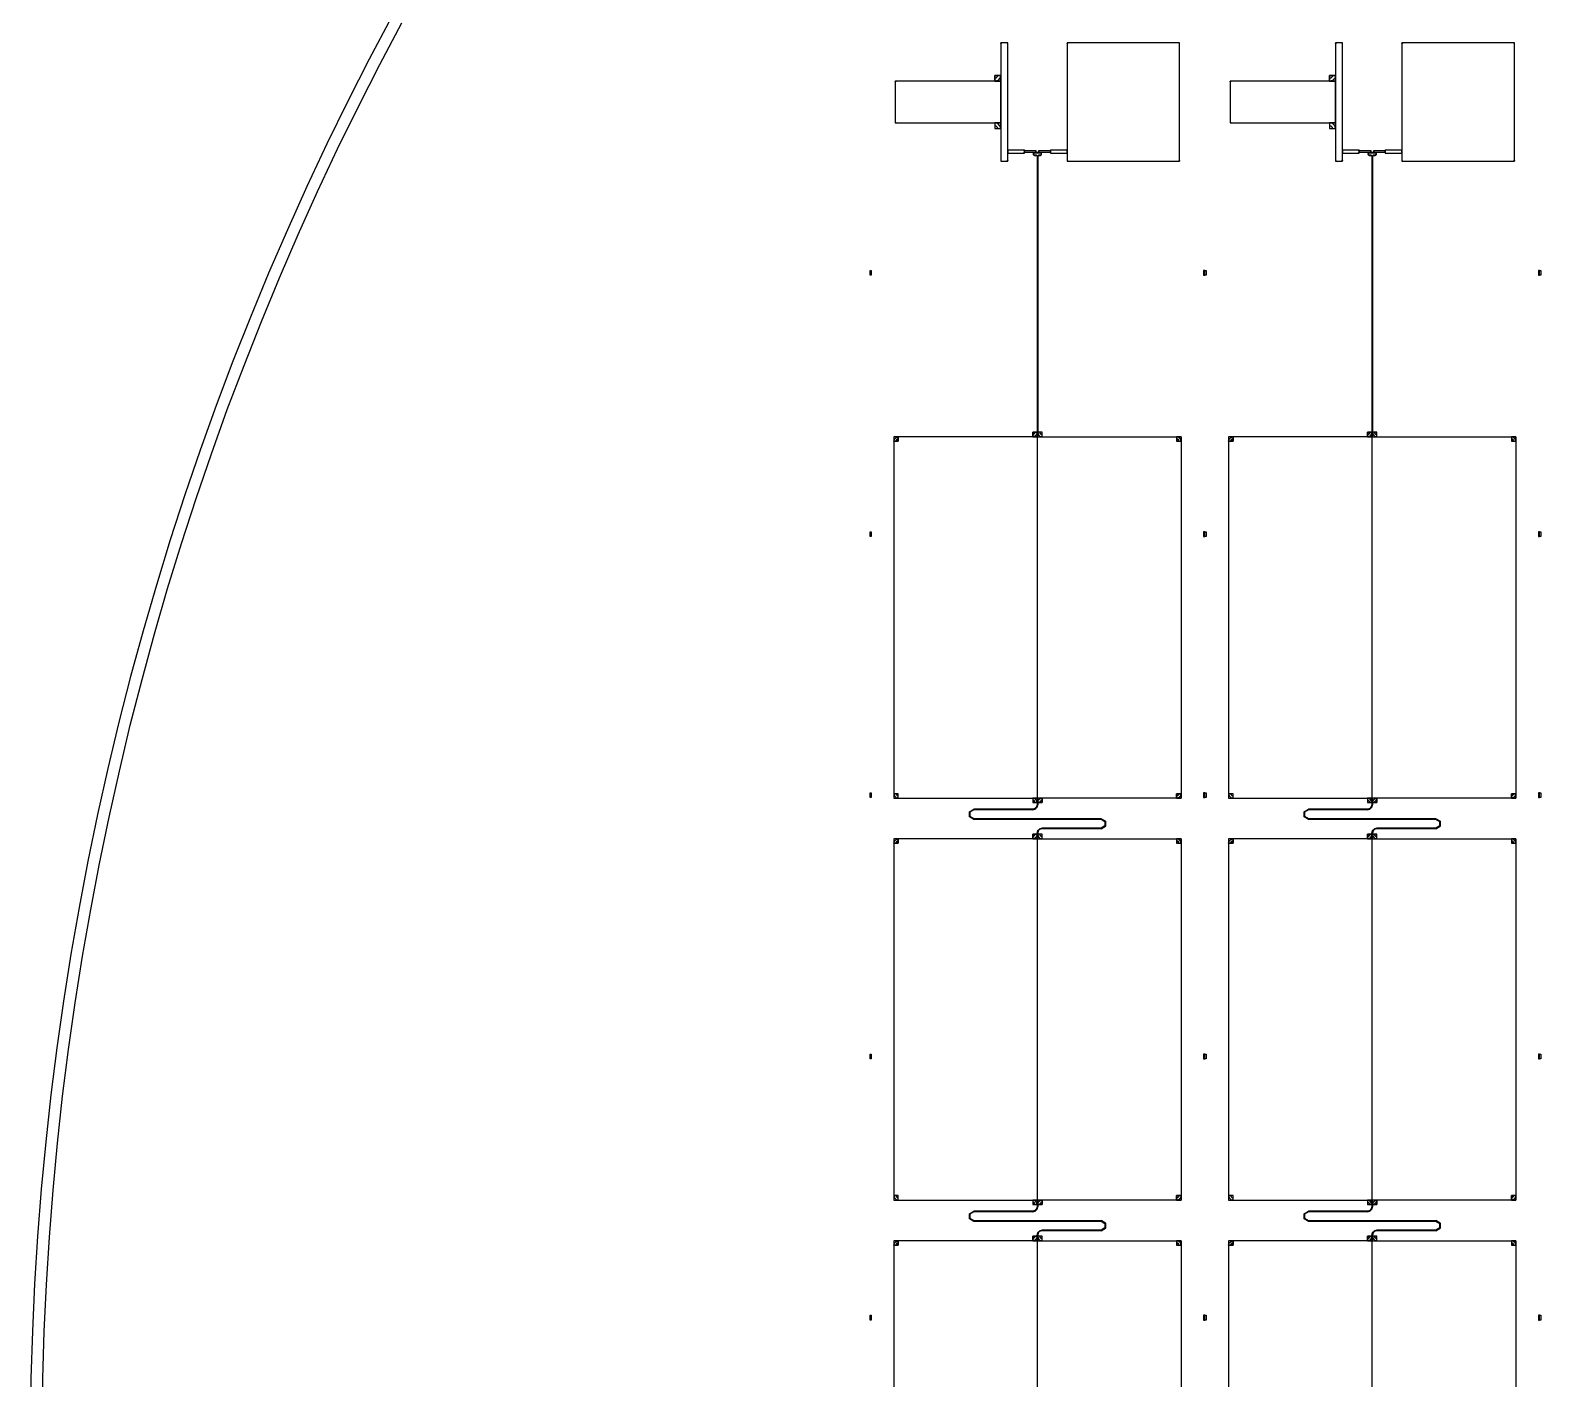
# Model space of a CAD drawing. Extents: x -50899 to 50899, y -48295 to 50898.
# Drawn here: x -50899 to -25405, y 1173 to 23938 of the extents above; entities that cross this region are included whole.
import ezdxf

# ---------------------------------------------------------------- set-up
doc = ezdxf.new("R2010")
doc.units = 0

# ---------------------------------------------------------------- blocks, each defined once
blk = doc.blocks.new('A')
for points in [[(2225, 47876), (2105, 47876), (2105, 45876), (2225, 45876), (2225, 47876)], [(2105, 47876), (2105, 47866), (2115, 47866), (2115, 47876), (2105, 47876)], [(2105, 47866), (2106, 47871), (2110, 47875), (2115, 47876), (2115, 47871), (2112, 47870), (2111, 47868), (2110, 47866), (2105, 47866)], [(2110, 47866), (2111, 47868), (2112, 47870), (2115, 47871), (2115, 47866), (2115, 47866), (2115, 47866), (2115, 47866), (2110, 47866)], [(2215, 47876), (2215, 47866), (2225, 47866), (2225, 47876), (2215, 47876)], [(2225, 47866), (2224, 47871), (2220, 47875), (2215, 47876), (2215, 47871), (2218, 47870), (2219, 47868), (2220, 47866), (2225, 47866)], [(2220, 47866), (2219, 47868), (2218, 47870), (2215, 47871), (2215, 47866), (2215, 47866), (2215, 47866), (2215, 47866), (2220, 47866)], [(3225, 45876), (5125, 45876), (5125, 47876), (3225, 47876), (3225, 45876)], [(3225, 47876), (3225, 47866), (3235, 47866), (3235, 47876), (3225, 47876)], [(3225, 47866), (3226, 47871), (3230, 47875), (3235, 47876), (3235, 47871), (3232, 47870), (3231, 47868), (3230, 47866), (3225, 47866)], [(3230, 47866), (3231, 47868), (3232, 47870), (3235, 47871), (3235, 47866), (3235, 47866), (3235, 47866), (3235, 47866), (3230, 47866)], [(5115, 47876), (5115, 47866), (5125, 47866), (5125, 47876), (5115, 47876)], [(5125, 47866), (5124, 47871), (5120, 47875), (5115, 47876), (5115, 47871), (5118, 47870), (5119, 47868), (5120, 47866), (5125, 47866)], [(5120, 47866), (5119, 47868), (5118, 47870), (5115, 47871), (5115, 47866), (5115, 47866), (5115, 47866), (5115, 47866), (5120, 47866)], [(2105, 47226), (325, 47226), (325, 46526), (2105, 46526), (2105, 47226)], [(325, 47226), (325, 47216), (335, 47216), (335, 47226), (325, 47226)], [(325, 47216), (326, 47221), (330, 47225), (335, 47226), (335, 47221), (332, 47220), (331, 47218), (330, 47216), (325, 47216)], [(330, 47216), (331, 47218), (332, 47220), (335, 47221), (335, 47216), (335, 47216), (335, 47216), (335, 47216), (330, 47216)], [(2105, 47226), (2105, 47326), (2005, 47326), (2005, 47226), (2105, 47226)], [(2105, 47326), (2092, 47276), (2055, 47239), (2005, 47226), (2005, 47276), (2030, 47283), (2048, 47301), (2055, 47326), (2105, 47326)], [(2055, 47326), (2048, 47301), (2030, 47283), (2005, 47276), (2005, 47326), (2005, 47326), (2005, 47326), (2005, 47326), (2055, 47326)], [(335, 46526), (335, 46536), (325, 46536), (325, 46526), (335, 46526)], [(325, 46536), (326, 46531), (330, 46527), (335, 46526), (335, 46531), (332, 46532), (331, 46534), (330, 46536), (325, 46536)], [(330, 46536), (331, 46534), (332, 46532), (335, 46531), (335, 46536), (335, 46536), (335, 46536), (335, 46536), (330, 46536)], [(2005, 46526), (2005, 46426), (2105, 46426), (2105, 46526), (2005, 46526)], [(2105, 46426), (2092, 46476), (2055, 46513), (2005, 46526), (2005, 46476), (2030, 46469), (2048, 46451), (2055, 46426), (2105, 46426)], [(2055, 46426), (2048, 46451), (2030, 46469), (2005, 46476), (2005, 46426), (2005, 46426), (2005, 46426), (2005, 46426), (2055, 46426)], [(2230, 46064), (2230, 46069), (2225, 46069), (2225, 46064), (2230, 46064)], [(2225, 46069), (2226, 46066), (2228, 46065), (2230, 46064), (2230, 46066), (2229, 46067), (2228, 46068), (2228, 46069), (2225, 46069)], [(2506, 46064), (2225, 46064), (2225, 46014), (2506, 46014), (2506, 46064)], [(2225, 46014), (2225, 46009), (2230, 46009), (2230, 46014), (2225, 46014)], [(2225, 46009), (2226, 46012), (2228, 46013), (2230, 46014), (2230, 46012), (2229, 46011), (2228, 46010), (2228, 46009), (2225, 46009)], [(2228, 46069), (2228, 46068), (2229, 46067), (2230, 46066), (2230, 46069), (2230, 46069), (2230, 46069), (2230, 46069), (2228, 46069)], [(2228, 46009), (2228, 46010), (2229, 46011), (2230, 46012), (2230, 46009), (2230, 46009), (2230, 46009), (2230, 46009), (2228, 46009)], [(2496, 46064), (2496, 46054), (2506, 46054), (2506, 46064), (2496, 46064)], [(2506, 46054), (2504, 46059), (2500, 46063), (2496, 46064), (2496, 46059), (2498, 46058), (2500, 46056), (2500, 46054), (2506, 46054)], [(2500, 46054), (2500, 46056), (2498, 46058), (2496, 46059), (2496, 46054), (2496, 46054), (2496, 46054), (2496, 46054), (2500, 46054)], [(2506, 46014), (2506, 46024), (2496, 46024), (2496, 46014), (2506, 46014)], [(2506, 46024), (2504, 46019), (2500, 46015), (2496, 46014), (2496, 46019), (2498, 46020), (2500, 46022), (2500, 46024), (2506, 46024)], [(2500, 46024), (2500, 46022), (2498, 46020), (2496, 46019), (2496, 46024), (2496, 46024), (2496, 46024), (2496, 46024), (2500, 46024)], [(2510, 46050), (2510, 46055), (2506, 46055), (2506, 46050), (2510, 46050)], [(2506, 46055), (2506, 46052), (2508, 46051), (2510, 46050), (2510, 46052), (2509, 46053), (2508, 46054), (2508, 46055), (2506, 46055)], [(2706, 46050), (2506, 46050), (2506, 46028), (2706, 46028), (2706, 46050)], [(2506, 46028), (2506, 46023), (2510, 46023), (2510, 46028), (2506, 46028)], [(2506, 46023), (2506, 46026), (2508, 46027), (2510, 46028), (2510, 46026), (2509, 46025), (2508, 46024), (2508, 46023), (2506, 46023)], [(2508, 46055), (2508, 46054), (2509, 46053), (2510, 46052), (2510, 46055), (2510, 46055), (2510, 46055), (2510, 46055), (2508, 46055)], [(2508, 46023), (2508, 46024), (2509, 46025), (2510, 46026), (2510, 46023), (2510, 46023), (2510, 46023), (2510, 46023), (2508, 46023)], [(2657, 46005), (2659, 46014), (2665, 46020), (2674, 46022), (2674, 46020), (2666, 46018), (2661, 46013), (2659, 46005), (2657, 46005)], [(2660, 45990), (2660, 46005), (2657, 46005), (2657, 45990), (2660, 45990)], [(2674, 45974), (2665, 45976), (2659, 45982), (2657, 45990), (2659, 45990), (2661, 45983), (2666, 45977), (2674, 45975), (2674, 45974)], [(2659, 46005), (2661, 46013), (2666, 46018), (2674, 46020), (2674, 46019), (2667, 46017), (2662, 46012), (2660, 46005), (2659, 46005)], [(2674, 45975), (2666, 45977), (2661, 45983), (2659, 45990), (2660, 45990), (2662, 45984), (2667, 45979), (2674, 45977), (2674, 45975)], [(2674, 46019), (2777, 46019), (2777, 46022), (2674, 46022), (2674, 46019)], [(2707, 45977), (2674, 45977), (2674, 45974), (2707, 45974), (2707, 45977)], [(2700, 46046), (2696, 46046), (2696, 46032), (2700, 46032), (2700, 46046)], [(2706, 46042), (2700, 46042), (2700, 46036), (2706, 46036), (2706, 46042)], [(2724, 45960), (2721, 45969), (2715, 45975), (2707, 45977), (2707, 45975), (2715, 45973), (2720, 45968), (2722, 45960), (2724, 45960)], [(2722, 45960), (2720, 45968), (2715, 45973), (2707, 45975), (2707, 45974), (2714, 45972), (2719, 45967), (2721, 45960), (2722, 45960)], [(2724, 41225), (2724, 45960), (2721, 45960), (2721, 41225), (2724, 41225)], [(2727, 45960), (2729, 45969), (2735, 45975), (2743, 45977), (2743, 45975), (2736, 45973), (2730, 45968), (2728, 45960), (2727, 45960)], [(2727, 41225), (2727, 45960), (2730, 45960), (2730, 41225), (2727, 41225)], [(2728, 45960), (2730, 45968), (2736, 45973), (2743, 45975), (2743, 45974), (2736, 45972), (2731, 45967), (2730, 45960), (2728, 45960)], [(2743, 45974), (2777, 45974), (2777, 45977), (2743, 45977), (2743, 45974)], [(2744, 46028), (2944, 46028), (2944, 46050), (2744, 46050), (2744, 46028)], [(2744, 46036), (2750, 46036), (2750, 46042), (2744, 46042), (2744, 46036)], [(2750, 46032), (2754, 46032), (2754, 46046), (2750, 46046), (2750, 46032)], [(2793, 46005), (2791, 46014), (2785, 46020), (2777, 46022), (2777, 46020), (2784, 46018), (2789, 46013), (2792, 46005), (2793, 46005)], [(2792, 46005), (2789, 46013), (2784, 46018), (2777, 46020), (2777, 46019), (2783, 46017), (2788, 46012), (2790, 46005), (2792, 46005)], [(2777, 45974), (2785, 45976), (2791, 45982), (2793, 45990), (2792, 45990), (2789, 45983), (2784, 45977), (2777, 45975), (2777, 45974)], [(2777, 45975), (2784, 45977), (2789, 45983), (2792, 45990), (2790, 45990), (2788, 45984), (2783, 45979), (2777, 45977), (2777, 45975)], [(2793, 45990), (2793, 46005), (2790, 46005), (2790, 45990), (2793, 45990)], [(2944, 46050), (2944, 46055), (2940, 46055), (2940, 46050), (2944, 46050)], [(2944, 46055), (2944, 46052), (2942, 46051), (2940, 46050), (2940, 46052), (2941, 46053), (2942, 46054), (2942, 46055), (2944, 46055)], [(2942, 46055), (2942, 46054), (2941, 46053), (2940, 46052), (2940, 46055), (2940, 46055), (2940, 46055), (2940, 46055), (2942, 46055)], [(2940, 46028), (2940, 46023), (2944, 46023), (2944, 46028), (2940, 46028)], [(2944, 46023), (2944, 46026), (2942, 46027), (2940, 46028), (2940, 46026), (2941, 46025), (2942, 46024), (2942, 46023), (2944, 46023)], [(2942, 46023), (2942, 46024), (2941, 46025), (2940, 46026), (2940, 46023), (2940, 46023), (2940, 46023), (2940, 46023), (2942, 46023)], [(2944, 46014), (3225, 46014), (3225, 46064), (2944, 46064), (2944, 46014)], [(2944, 46064), (2944, 46059), (2950, 46059), (2950, 46064), (2944, 46064)], [(2944, 46059), (2945, 46062), (2947, 46063), (2950, 46064), (2950, 46062), (2948, 46061), (2947, 46060), (2947, 46059), (2944, 46059)], [(2950, 46014), (2950, 46019), (2944, 46019), (2944, 46014), (2950, 46014)], [(2944, 46019), (2945, 46016), (2947, 46015), (2950, 46014), (2950, 46016), (2948, 46017), (2947, 46018), (2947, 46019), (2944, 46019)], [(2947, 46059), (2947, 46060), (2948, 46061), (2950, 46062), (2950, 46059), (2950, 46059), (2950, 46059), (2950, 46059), (2947, 46059)], [(2947, 46019), (2947, 46018), (2948, 46017), (2950, 46016), (2950, 46019), (2950, 46019), (2950, 46019), (2950, 46019), (2947, 46019)], [(3225, 46064), (3225, 46069), (3220, 46069), (3220, 46064), (3225, 46064)], [(3225, 46069), (3224, 46066), (3222, 46065), (3220, 46064), (3220, 46066), (3221, 46067), (3222, 46068), (3222, 46069), (3225, 46069)], [(3222, 46069), (3222, 46068), (3221, 46067), (3220, 46066), (3220, 46069), (3220, 46069), (3220, 46069), (3220, 46069), (3222, 46069)], [(3220, 46014), (3220, 46009), (3225, 46009), (3225, 46014), (3220, 46014)], [(3225, 46009), (3224, 46012), (3222, 46013), (3220, 46014), (3220, 46012), (3221, 46011), (3222, 46010), (3222, 46009), (3225, 46009)], [(3222, 46009), (3222, 46010), (3221, 46011), (3220, 46012), (3220, 46009), (3220, 46009), (3220, 46009), (3220, 46009), (3222, 46009)], [(2115, 45876), (2115, 45886), (2105, 45886), (2105, 45876), (2115, 45876)], [(2105, 45886), (2106, 45881), (2110, 45877), (2115, 45876), (2115, 45881), (2112, 45882), (2111, 45884), (2110, 45886), (2105, 45886)], [(2110, 45886), (2111, 45884), (2112, 45882), (2115, 45881), (2115, 45886), (2115, 45886), (2115, 45886), (2115, 45886), (2110, 45886)], [(2225, 45876), (2225, 45886), (2215, 45886), (2215, 45876), (2225, 45876)], [(2225, 45886), (2224, 45881), (2220, 45877), (2215, 45876), (2215, 45881), (2218, 45882), (2219, 45884), (2220, 45886), (2225, 45886)], [(2220, 45886), (2219, 45884), (2218, 45882), (2215, 45881), (2215, 45886), (2215, 45886), (2215, 45886), (2215, 45886), (2220, 45886)], [(3235, 45876), (3235, 45886), (3225, 45886), (3225, 45876), (3235, 45876)], [(3225, 45886), (3226, 45881), (3230, 45877), (3235, 45876), (3235, 45881), (3232, 45882), (3231, 45884), (3230, 45886), (3225, 45886)], [(3230, 45886), (3231, 45884), (3232, 45882), (3235, 45881), (3235, 45886), (3235, 45886), (3235, 45886), (3235, 45886), (3230, 45886)], [(5125, 45876), (5125, 45886), (5115, 45886), (5115, 45876), (5125, 45876)], [(5125, 45886), (5124, 45881), (5120, 45877), (5115, 45876), (5115, 45881), (5118, 45882), (5119, 45884), (5120, 45886), (5125, 45886)], [(5120, 45886), (5119, 45884), (5118, 45882), (5115, 45881), (5115, 45886), (5115, 45886), (5115, 45886), (5115, 45886), (5120, 45886)], [(-100, 43951), (-100, 44031), (-80, 44031), (-80, 43951), (-100, 43951)], [(5550, 43951), (5550, 44031), (5530, 44031), (5530, 43951), (5550, 43951)], [(2721, 41225), (2721, 41300), (2646, 41300), (2646, 41225), (2721, 41225)], [(2721, 41300), (2710, 41262), (2683, 41235), (2646, 41225), (2646, 41262), (2664, 41267), (2678, 41281), (2683, 41300), (2721, 41300)], [(2683, 41300), (2678, 41281), (2664, 41267), (2646, 41262), (2646, 41300), (2646, 41300), (2646, 41300), (2646, 41300), (2683, 41300)], [(2805, 41225), (2805, 41300), (2730, 41300), (2730, 41225), (2805, 41225)], [(2730, 41300), (2740, 41262), (2767, 41235), (2805, 41225), (2805, 41262), (2786, 41267), (2772, 41281), (2767, 41300), (2730, 41300)], [(2767, 41300), (2772, 41281), (2786, 41267), (2805, 41262), (2805, 41300), (2805, 41300), (2805, 41300), (2805, 41300), (2767, 41300)], [(2724, 35125), (2724, 41225), (301, 41225), (301, 35125), (2724, 35125)], [(301, 41225), (301, 41150), (376, 41150), (376, 41225), (301, 41225)], [(301, 41150), (311, 41187), (339, 41215), (376, 41225), (376, 41187), (357, 41182), (344, 41168), (339, 41150), (301, 41150)], [(339, 41150), (344, 41168), (357, 41182), (376, 41187), (376, 41150), (376, 41150), (376, 41150), (376, 41150), (339, 41150)], [(2727, 35125), (2727, 41225), (5149, 41225), (5149, 35125), (2727, 35125)], [(5074, 41225), (5074, 41150), (5149, 41150), (5149, 41225), (5074, 41225)], [(5149, 41150), (5139, 41187), (5112, 41215), (5074, 41225), (5074, 41187), (5093, 41182), (5106, 41168), (5112, 41150), (5149, 41150)], [(5112, 41150), (5106, 41168), (5093, 41182), (5074, 41187), (5074, 41150), (5074, 41150), (5074, 41150), (5074, 41150), (5112, 41150)], [(-100, 39542), (-100, 39622), (-80, 39622), (-80, 39542), (-100, 39542)], [(5550, 39542), (5550, 39622), (5530, 39622), (5530, 39542), (5550, 39542)], [(-100, 35133), (-100, 35213), (-80, 35213), (-80, 35133), (-100, 35133)], [(376, 35125), (376, 35200), (301, 35200), (301, 35125), (376, 35125)], [(301, 35200), (311, 35162), (339, 35135), (376, 35125), (376, 35162), (357, 35167), (344, 35181), (339, 35200), (301, 35200)], [(339, 35200), (344, 35181), (357, 35167), (376, 35162), (376, 35200), (376, 35200), (376, 35200), (376, 35200), (339, 35200)], [(5149, 35125), (5149, 35200), (5074, 35200), (5074, 35125), (5149, 35125)], [(5149, 35200), (5139, 35162), (5112, 35135), (5074, 35125), (5074, 35162), (5093, 35167), (5106, 35181), (5112, 35200), (5149, 35200)], [(5112, 35200), (5106, 35181), (5093, 35167), (5074, 35162), (5074, 35200), (5074, 35200), (5074, 35200), (5074, 35200), (5112, 35200)], [(5550, 35133), (5550, 35213), (5530, 35213), (5530, 35133), (5550, 35133)], [(1650, 34769), (1577, 34811), (1577, 34896), (1650, 34938), (1650, 34935), (1579, 34894), (1579, 34813), (1650, 34772), (1650, 34769)], [(1650, 34775), (1582, 34814), (1582, 34893), (1650, 34932), (1650, 34929), (1585, 34891), (1585, 34816), (1650, 34778), (1650, 34775)], [(1650, 34935), (2645, 34935), (2645, 34938), (1650, 34938), (1650, 34935)], [(1650, 34932), (2645, 34932), (2645, 34929), (1650, 34929), (1650, 34932)], [(2645, 34929), (2687, 34941), (2718, 34971), (2730, 35014), (2727, 35014), (2716, 34973), (2686, 34943), (2645, 34932), (2645, 34929)], [(2645, 34935), (2684, 34946), (2713, 34974), (2724, 35014), (2721, 35014), (2710, 34976), (2683, 34948), (2645, 34938), (2645, 34935)], [(2646, 35125), (2646, 35050), (2721, 35050), (2721, 35125), (2646, 35125)], [(2721, 35050), (2710, 35087), (2683, 35115), (2646, 35125), (2646, 35087), (2664, 35082), (2678, 35068), (2683, 35050), (2721, 35050)], [(2683, 35050), (2678, 35068), (2664, 35082), (2646, 35087), (2646, 35050), (2646, 35050), (2646, 35050), (2646, 35050), (2683, 35050)], [(2724, 35014), (2724, 35125), (2721, 35125), (2721, 35014), (2724, 35014)], [(2727, 35014), (2727, 35125), (2730, 35125), (2730, 35014), (2727, 35014)], [(2730, 35125), (2730, 35050), (2805, 35050), (2805, 35125), (2730, 35125)], [(2730, 35050), (2740, 35087), (2767, 35115), (2805, 35125), (2805, 35087), (2786, 35082), (2772, 35068), (2767, 35050), (2730, 35050)], [(2767, 35050), (2772, 35068), (2786, 35082), (2805, 35087), (2805, 35050), (2805, 35050), (2805, 35050), (2805, 35050), (2767, 35050)], [(3800, 34775), (1650, 34775), (1650, 34778), (3800, 34778), (3800, 34775)], [(3800, 34772), (1650, 34772), (1650, 34769), (3800, 34769), (3800, 34772)], [(3800, 34609), (3873, 34651), (3873, 34736), (3800, 34778), (3800, 34775), (3871, 34734), (3871, 34653), (3800, 34612), (3800, 34609)], [(3800, 34615), (3868, 34654), (3868, 34733), (3800, 34772), (3800, 34769), (3865, 34731), (3865, 34656), (3800, 34618), (3800, 34615)], [(2724, 28339), (2724, 34439), (301, 34439), (301, 28339), (2724, 28339)], [(301, 34439), (301, 34364), (376, 34364), (376, 34439), (301, 34439)], [(301, 34364), (311, 34401), (339, 34429), (376, 34439), (376, 34401), (357, 34396), (344, 34382), (339, 34364), (301, 34364)], [(2721, 34439), (2721, 34514), (2646, 34514), (2646, 34439), (2721, 34439)], [(2721, 34514), (2710, 34476), (2683, 34449), (2646, 34439), (2646, 34476), (2664, 34481), (2678, 34495), (2683, 34514), (2721, 34514)], [(2683, 34514), (2678, 34495), (2664, 34481), (2646, 34476), (2646, 34514), (2646, 34514), (2646, 34514), (2646, 34514), (2683, 34514)], [(2721, 34534), (2732, 34576), (2763, 34607), (2805, 34618), (2805, 34615), (2764, 34604), (2734, 34574), (2724, 34534), (2721, 34534)], [(2724, 34439), (2724, 34534), (2721, 34534), (2721, 34439), (2724, 34439)], [(2727, 34534), (2737, 34573), (2766, 34602), (2805, 34612), (2805, 34609), (2767, 34599), (2740, 34571), (2730, 34534), (2727, 34534)], [(2727, 34439), (2727, 34534), (2730, 34534), (2730, 34439), (2727, 34439)], [(2727, 28339), (2727, 34439), (5149, 34439), (5149, 28339), (2727, 28339)], [(2805, 34439), (2805, 34514), (2730, 34514), (2730, 34439), (2805, 34439)], [(2730, 34514), (2740, 34476), (2767, 34449), (2805, 34439), (2805, 34476), (2786, 34481), (2772, 34495), (2767, 34514), (2730, 34514)], [(2767, 34514), (2772, 34495), (2786, 34481), (2805, 34476), (2805, 34514), (2805, 34514), (2805, 34514), (2805, 34514), (2767, 34514)], [(2805, 34615), (3800, 34615), (3800, 34618), (2805, 34618), (2805, 34615)], [(2805, 34612), (3800, 34612), (3800, 34609), (2805, 34609), (2805, 34612)], [(5074, 34439), (5074, 34364), (5149, 34364), (5149, 34439), (5074, 34439)], [(5149, 34364), (5139, 34401), (5112, 34429), (5074, 34439), (5074, 34401), (5093, 34396), (5106, 34382), (5112, 34364), (5149, 34364)], [(339, 34364), (344, 34382), (357, 34396), (376, 34401), (376, 34364), (376, 34364), (376, 34364), (376, 34364), (339, 34364)], [(5112, 34364), (5106, 34382), (5093, 34396), (5074, 34401), (5074, 34364), (5074, 34364), (5074, 34364), (5074, 34364), (5112, 34364)], [(-100, 30724), (-100, 30804), (-80, 30804), (-80, 30724), (-100, 30724)], [(5550, 30724), (5550, 30804), (5530, 30804), (5530, 30724), (5550, 30724)], [(376, 28339), (376, 28414), (301, 28414), (301, 28339), (376, 28339)], [(301, 28414), (311, 28376), (339, 28349), (376, 28339), (376, 28376), (357, 28381), (344, 28395), (339, 28414), (301, 28414)], [(339, 28414), (344, 28395), (357, 28381), (376, 28376), (376, 28414), (376, 28414), (376, 28414), (376, 28414), (339, 28414)], [(2646, 28339), (2646, 28264), (2721, 28264), (2721, 28339), (2646, 28339)], [(2721, 28264), (2710, 28301), (2683, 28329), (2646, 28339), (2646, 28301), (2664, 28296), (2678, 28282), (2683, 28264), (2721, 28264)], [(2683, 28264), (2678, 28282), (2664, 28296), (2646, 28301), (2646, 28264), (2646, 28264), (2646, 28264), (2646, 28264), (2683, 28264)], [(2724, 28228), (2724, 28339), (2721, 28339), (2721, 28228), (2724, 28228)], [(2727, 28228), (2727, 28339), (2730, 28339), (2730, 28228), (2727, 28228)], [(2730, 28339), (2730, 28264), (2805, 28264), (2805, 28339), (2730, 28339)], [(2730, 28264), (2740, 28301), (2767, 28329), (2805, 28339), (2805, 28301), (2786, 28296), (2772, 28282), (2767, 28264), (2730, 28264)], [(2767, 28264), (2772, 28282), (2786, 28296), (2805, 28301), (2805, 28264), (2805, 28264), (2805, 28264), (2805, 28264), (2767, 28264)], [(5149, 28339), (5149, 28414), (5074, 28414), (5074, 28339), (5149, 28339)], [(5149, 28414), (5139, 28376), (5112, 28349), (5074, 28339), (5074, 28376), (5093, 28381), (5106, 28395), (5112, 28414), (5149, 28414)], [(5112, 28414), (5106, 28395), (5093, 28381), (5074, 28376), (5074, 28414), (5074, 28414), (5074, 28414), (5074, 28414), (5112, 28414)], [(1650, 27983), (1577, 28025), (1577, 28110), (1650, 28152), (1650, 28149), (1579, 28108), (1579, 28027), (1650, 27986), (1650, 27983)], [(1650, 27989), (1582, 28028), (1582, 28107), (1650, 28146), (1650, 28143), (1585, 28105), (1585, 28030), (1650, 27992), (1650, 27989)], [(1650, 28149), (2645, 28149), (2645, 28152), (1650, 28152), (1650, 28149)], [(1650, 28146), (2645, 28146), (2645, 28143), (1650, 28143), (1650, 28146)], [(2645, 28143), (2687, 28155), (2718, 28185), (2730, 28228), (2727, 28228), (2716, 28187), (2686, 28157), (2645, 28146), (2645, 28143)], [(2645, 28149), (2684, 28160), (2713, 28188), (2724, 28228), (2721, 28228), (2710, 28190), (2683, 28162), (2645, 28152), (2645, 28149)], [(3800, 27989), (1650, 27989), (1650, 27992), (3800, 27992), (3800, 27989)], [(3800, 27986), (1650, 27986), (1650, 27983), (3800, 27983), (3800, 27986)], [(2721, 27748), (2732, 27790), (2763, 27821), (2805, 27832), (2805, 27829), (2764, 27818), (2734, 27788), (2724, 27748), (2721, 27748)], [(2727, 27748), (2737, 27787), (2766, 27816), (2805, 27826), (2805, 27823), (2767, 27813), (2740, 27785), (2730, 27748), (2727, 27748)], [(2805, 27829), (3800, 27829), (3800, 27832), (2805, 27832), (2805, 27829)], [(2805, 27826), (3800, 27826), (3800, 27823), (2805, 27823), (2805, 27826)], [(3800, 27823), (3873, 27865), (3873, 27950), (3800, 27992), (3800, 27989), (3871, 27948), (3871, 27867), (3800, 27826), (3800, 27823)], [(3800, 27829), (3868, 27868), (3868, 27947), (3800, 27986), (3800, 27983), (3865, 27945), (3865, 27870), (3800, 27832), (3800, 27829)], [(2724, 21553), (2724, 27653), (301, 27653), (301, 21553), (2724, 21553)], [(301, 27653), (301, 27578), (376, 27578), (376, 27653), (301, 27653)], [(301, 27578), (311, 27615), (339, 27643), (376, 27653), (376, 27615), (357, 27610), (344, 27596), (339, 27578), (301, 27578)], [(339, 27578), (344, 27596), (357, 27610), (376, 27615), (376, 27578), (376, 27578), (376, 27578), (376, 27578), (339, 27578)], [(2721, 27653), (2721, 27728), (2646, 27728), (2646, 27653), (2721, 27653)], [(2721, 27728), (2710, 27690), (2683, 27663), (2646, 27653), (2646, 27690), (2664, 27695), (2678, 27709), (2683, 27728), (2721, 27728)], [(2683, 27728), (2678, 27709), (2664, 27695), (2646, 27690), (2646, 27728), (2646, 27728), (2646, 27728), (2646, 27728), (2683, 27728)], [(2724, 27653), (2724, 27748), (2721, 27748), (2721, 27653), (2724, 27653)], [(2727, 27653), (2727, 27748), (2730, 27748), (2730, 27653), (2727, 27653)], [(2727, 21553), (2727, 27653), (5149, 27653), (5149, 21553), (2727, 21553)], [(2805, 27653), (2805, 27728), (2730, 27728), (2730, 27653), (2805, 27653)], [(2730, 27728), (2740, 27690), (2767, 27663), (2805, 27653), (2805, 27690), (2786, 27695), (2772, 27709), (2767, 27728), (2730, 27728)], [(2767, 27728), (2772, 27709), (2786, 27695), (2805, 27690), (2805, 27728), (2805, 27728), (2805, 27728), (2805, 27728), (2767, 27728)], [(5074, 27653), (5074, 27578), (5149, 27578), (5149, 27653), (5074, 27653)], [(5149, 27578), (5139, 27615), (5112, 27643), (5074, 27653), (5074, 27615), (5093, 27610), (5106, 27596), (5112, 27578), (5149, 27578)], [(5112, 27578), (5106, 27596), (5093, 27610), (5074, 27615), (5074, 27578), (5074, 27578), (5074, 27578), (5074, 27578), (5112, 27578)], [(-100, 26315), (-100, 26395), (-80, 26395), (-80, 26315), (-100, 26315)], [(5550, 26315), (5550, 26395), (5530, 26395), (5530, 26315), (5550, 26315)]]:
    blk.add_lwpolyline(points)
blk = doc.blocks.new('B')
for points in [[(2225, 47876), (2105, 47876), (2105, 45876), (2225, 45876), (2225, 47876)], [(2105, 47876), (2105, 47866), (2115, 47866), (2115, 47876), (2105, 47876)], [(2105, 47866), (2106, 47871), (2110, 47875), (2115, 47876), (2115, 47871), (2112, 47870), (2111, 47868), (2110, 47866), (2105, 47866)], [(2110, 47866), (2111, 47868), (2112, 47870), (2115, 47871), (2115, 47866), (2115, 47866), (2115, 47866), (2115, 47866), (2110, 47866)], [(2215, 47876), (2215, 47866), (2225, 47866), (2225, 47876), (2215, 47876)], [(2225, 47866), (2224, 47871), (2220, 47875), (2215, 47876), (2215, 47871), (2218, 47870), (2219, 47868), (2220, 47866), (2225, 47866)], [(2220, 47866), (2219, 47868), (2218, 47870), (2215, 47871), (2215, 47866), (2215, 47866), (2215, 47866), (2215, 47866), (2220, 47866)], [(3225, 45876), (5125, 45876), (5125, 47876), (3225, 47876), (3225, 45876)], [(3225, 47876), (3225, 47866), (3235, 47866), (3235, 47876), (3225, 47876)], [(3225, 47866), (3226, 47871), (3230, 47875), (3235, 47876), (3235, 47871), (3232, 47870), (3231, 47868), (3230, 47866), (3225, 47866)], [(3230, 47866), (3231, 47868), (3232, 47870), (3235, 47871), (3235, 47866), (3235, 47866), (3235, 47866), (3235, 47866), (3230, 47866)], [(5115, 47876), (5115, 47866), (5125, 47866), (5125, 47876), (5115, 47876)], [(5125, 47866), (5124, 47871), (5120, 47875), (5115, 47876), (5115, 47871), (5118, 47870), (5119, 47868), (5120, 47866), (5125, 47866)], [(5120, 47866), (5119, 47868), (5118, 47870), (5115, 47871), (5115, 47866), (5115, 47866), (5115, 47866), (5115, 47866), (5120, 47866)], [(2105, 47226), (325, 47226), (325, 46526), (2105, 46526), (2105, 47226)], [(325, 47226), (325, 47216), (335, 47216), (335, 47226), (325, 47226)], [(325, 47216), (326, 47221), (330, 47225), (335, 47226), (335, 47221), (332, 47220), (331, 47218), (330, 47216), (325, 47216)], [(330, 47216), (331, 47218), (332, 47220), (335, 47221), (335, 47216), (335, 47216), (335, 47216), (335, 47216), (330, 47216)], [(2105, 47226), (2105, 47326), (2005, 47326), (2005, 47226), (2105, 47226)], [(2105, 47326), (2092, 47276), (2055, 47239), (2005, 47226), (2005, 47276), (2030, 47283), (2048, 47301), (2055, 47326), (2105, 47326)], [(2055, 47326), (2048, 47301), (2030, 47283), (2005, 47276), (2005, 47326), (2005, 47326), (2005, 47326), (2005, 47326), (2055, 47326)], [(335, 46526), (335, 46536), (325, 46536), (325, 46526), (335, 46526)], [(325, 46536), (326, 46531), (330, 46527), (335, 46526), (335, 46531), (332, 46532), (331, 46534), (330, 46536), (325, 46536)], [(330, 46536), (331, 46534), (332, 46532), (335, 46531), (335, 46536), (335, 46536), (335, 46536), (335, 46536), (330, 46536)], [(2005, 46526), (2005, 46426), (2105, 46426), (2105, 46526), (2005, 46526)], [(2105, 46426), (2092, 46476), (2055, 46513), (2005, 46526), (2005, 46476), (2030, 46469), (2048, 46451), (2055, 46426), (2105, 46426)], [(2055, 46426), (2048, 46451), (2030, 46469), (2005, 46476), (2005, 46426), (2005, 46426), (2005, 46426), (2005, 46426), (2055, 46426)], [(2230, 46064), (2230, 46069), (2225, 46069), (2225, 46064), (2230, 46064)], [(2225, 46069), (2226, 46066), (2228, 46065), (2230, 46064), (2230, 46066), (2229, 46067), (2228, 46068), (2228, 46069), (2225, 46069)], [(2506, 46064), (2225, 46064), (2225, 46014), (2506, 46014), (2506, 46064)], [(2225, 46014), (2225, 46009), (2230, 46009), (2230, 46014), (2225, 46014)], [(2225, 46009), (2226, 46012), (2228, 46013), (2230, 46014), (2230, 46012), (2229, 46011), (2228, 46010), (2228, 46009), (2225, 46009)], [(2228, 46069), (2228, 46068), (2229, 46067), (2230, 46066), (2230, 46069), (2230, 46069), (2230, 46069), (2230, 46069), (2228, 46069)], [(2228, 46009), (2228, 46010), (2229, 46011), (2230, 46012), (2230, 46009), (2230, 46009), (2230, 46009), (2230, 46009), (2228, 46009)], [(2496, 46064), (2496, 46054), (2506, 46054), (2506, 46064), (2496, 46064)], [(2506, 46054), (2504, 46059), (2500, 46063), (2496, 46064), (2496, 46059), (2498, 46058), (2500, 46056), (2500, 46054), (2506, 46054)], [(2500, 46054), (2500, 46056), (2498, 46058), (2496, 46059), (2496, 46054), (2496, 46054), (2496, 46054), (2496, 46054), (2500, 46054)], [(2506, 46014), (2506, 46024), (2496, 46024), (2496, 46014), (2506, 46014)], [(2506, 46024), (2504, 46019), (2500, 46015), (2496, 46014), (2496, 46019), (2498, 46020), (2500, 46022), (2500, 46024), (2506, 46024)], [(2500, 46024), (2500, 46022), (2498, 46020), (2496, 46019), (2496, 46024), (2496, 46024), (2496, 46024), (2496, 46024), (2500, 46024)], [(2510, 46050), (2510, 46055), (2506, 46055), (2506, 46050), (2510, 46050)], [(2506, 46055), (2506, 46052), (2508, 46051), (2510, 46050), (2510, 46052), (2509, 46053), (2508, 46054), (2508, 46055), (2506, 46055)], [(2706, 46050), (2506, 46050), (2506, 46028), (2706, 46028), (2706, 46050)], [(2506, 46028), (2506, 46023), (2510, 46023), (2510, 46028), (2506, 46028)], [(2506, 46023), (2506, 46026), (2508, 46027), (2510, 46028), (2510, 46026), (2509, 46025), (2508, 46024), (2508, 46023), (2506, 46023)], [(2508, 46055), (2508, 46054), (2509, 46053), (2510, 46052), (2510, 46055), (2510, 46055), (2510, 46055), (2510, 46055), (2508, 46055)], [(2508, 46023), (2508, 46024), (2509, 46025), (2510, 46026), (2510, 46023), (2510, 46023), (2510, 46023), (2510, 46023), (2508, 46023)], [(2657, 46005), (2659, 46014), (2665, 46020), (2674, 46022), (2674, 46020), (2666, 46018), (2661, 46013), (2659, 46005), (2657, 46005)], [(2660, 45990), (2660, 46005), (2657, 46005), (2657, 45990), (2660, 45990)], [(2674, 45974), (2665, 45976), (2659, 45982), (2657, 45990), (2659, 45990), (2661, 45983), (2666, 45977), (2674, 45975), (2674, 45974)], [(2659, 46005), (2661, 46013), (2666, 46018), (2674, 46020), (2674, 46019), (2667, 46017), (2662, 46012), (2660, 46005), (2659, 46005)], [(2674, 45975), (2666, 45977), (2661, 45983), (2659, 45990), (2660, 45990), (2662, 45984), (2667, 45979), (2674, 45977), (2674, 45975)], [(2674, 46019), (2777, 46019), (2777, 46022), (2674, 46022), (2674, 46019)], [(2707, 45977), (2674, 45977), (2674, 45974), (2707, 45974), (2707, 45977)], [(2700, 46046), (2696, 46046), (2696, 46032), (2700, 46032), (2700, 46046)], [(2706, 46042), (2700, 46042), (2700, 46036), (2706, 46036), (2706, 46042)], [(2724, 45960), (2721, 45969), (2715, 45975), (2707, 45977), (2707, 45975), (2715, 45973), (2720, 45968), (2722, 45960), (2724, 45960)], [(2722, 45960), (2720, 45968), (2715, 45973), (2707, 45975), (2707, 45974), (2714, 45972), (2719, 45967), (2721, 45960), (2722, 45960)], [(2724, 41225), (2724, 45960), (2721, 45960), (2721, 41225), (2724, 41225)], [(2727, 45960), (2729, 45969), (2735, 45975), (2743, 45977), (2743, 45975), (2736, 45973), (2730, 45968), (2728, 45960), (2727, 45960)], [(2727, 41225), (2727, 45960), (2730, 45960), (2730, 41225), (2727, 41225)], [(2728, 45960), (2730, 45968), (2736, 45973), (2743, 45975), (2743, 45974), (2736, 45972), (2731, 45967), (2730, 45960), (2728, 45960)], [(2743, 45974), (2777, 45974), (2777, 45977), (2743, 45977), (2743, 45974)], [(2744, 46028), (2944, 46028), (2944, 46050), (2744, 46050), (2744, 46028)], [(2744, 46036), (2750, 46036), (2750, 46042), (2744, 46042), (2744, 46036)], [(2750, 46032), (2754, 46032), (2754, 46046), (2750, 46046), (2750, 46032)], [(2793, 46005), (2791, 46014), (2785, 46020), (2777, 46022), (2777, 46020), (2784, 46018), (2789, 46013), (2792, 46005), (2793, 46005)], [(2792, 46005), (2789, 46013), (2784, 46018), (2777, 46020), (2777, 46019), (2783, 46017), (2788, 46012), (2790, 46005), (2792, 46005)], [(2777, 45974), (2785, 45976), (2791, 45982), (2793, 45990), (2792, 45990), (2789, 45983), (2784, 45977), (2777, 45975), (2777, 45974)], [(2777, 45975), (2784, 45977), (2789, 45983), (2792, 45990), (2790, 45990), (2788, 45984), (2783, 45979), (2777, 45977), (2777, 45975)], [(2793, 45990), (2793, 46005), (2790, 46005), (2790, 45990), (2793, 45990)], [(2944, 46050), (2944, 46055), (2940, 46055), (2940, 46050), (2944, 46050)], [(2944, 46055), (2944, 46052), (2942, 46051), (2940, 46050), (2940, 46052), (2941, 46053), (2942, 46054), (2942, 46055), (2944, 46055)], [(2942, 46055), (2942, 46054), (2941, 46053), (2940, 46052), (2940, 46055), (2940, 46055), (2940, 46055), (2940, 46055), (2942, 46055)], [(2940, 46028), (2940, 46023), (2944, 46023), (2944, 46028), (2940, 46028)], [(2944, 46023), (2944, 46026), (2942, 46027), (2940, 46028), (2940, 46026), (2941, 46025), (2942, 46024), (2942, 46023), (2944, 46023)], [(2942, 46023), (2942, 46024), (2941, 46025), (2940, 46026), (2940, 46023), (2940, 46023), (2940, 46023), (2940, 46023), (2942, 46023)], [(2944, 46014), (3225, 46014), (3225, 46064), (2944, 46064), (2944, 46014)], [(2944, 46064), (2944, 46059), (2950, 46059), (2950, 46064), (2944, 46064)], [(2944, 46059), (2945, 46062), (2947, 46063), (2950, 46064), (2950, 46062), (2948, 46061), (2947, 46060), (2947, 46059), (2944, 46059)], [(2950, 46014), (2950, 46019), (2944, 46019), (2944, 46014), (2950, 46014)], [(2944, 46019), (2945, 46016), (2947, 46015), (2950, 46014), (2950, 46016), (2948, 46017), (2947, 46018), (2947, 46019), (2944, 46019)], [(2947, 46059), (2947, 46060), (2948, 46061), (2950, 46062), (2950, 46059), (2950, 46059), (2950, 46059), (2950, 46059), (2947, 46059)], [(2947, 46019), (2947, 46018), (2948, 46017), (2950, 46016), (2950, 46019), (2950, 46019), (2950, 46019), (2950, 46019), (2947, 46019)], [(3225, 46064), (3225, 46069), (3220, 46069), (3220, 46064), (3225, 46064)], [(3225, 46069), (3224, 46066), (3222, 46065), (3220, 46064), (3220, 46066), (3221, 46067), (3222, 46068), (3222, 46069), (3225, 46069)], [(3222, 46069), (3222, 46068), (3221, 46067), (3220, 46066), (3220, 46069), (3220, 46069), (3220, 46069), (3220, 46069), (3222, 46069)], [(3220, 46014), (3220, 46009), (3225, 46009), (3225, 46014), (3220, 46014)], [(3225, 46009), (3224, 46012), (3222, 46013), (3220, 46014), (3220, 46012), (3221, 46011), (3222, 46010), (3222, 46009), (3225, 46009)], [(3222, 46009), (3222, 46010), (3221, 46011), (3220, 46012), (3220, 46009), (3220, 46009), (3220, 46009), (3220, 46009), (3222, 46009)], [(2115, 45876), (2115, 45886), (2105, 45886), (2105, 45876), (2115, 45876)], [(2105, 45886), (2106, 45881), (2110, 45877), (2115, 45876), (2115, 45881), (2112, 45882), (2111, 45884), (2110, 45886), (2105, 45886)], [(2110, 45886), (2111, 45884), (2112, 45882), (2115, 45881), (2115, 45886), (2115, 45886), (2115, 45886), (2115, 45886), (2110, 45886)], [(2225, 45876), (2225, 45886), (2215, 45886), (2215, 45876), (2225, 45876)], [(2225, 45886), (2224, 45881), (2220, 45877), (2215, 45876), (2215, 45881), (2218, 45882), (2219, 45884), (2220, 45886), (2225, 45886)], [(2220, 45886), (2219, 45884), (2218, 45882), (2215, 45881), (2215, 45886), (2215, 45886), (2215, 45886), (2215, 45886), (2220, 45886)], [(3235, 45876), (3235, 45886), (3225, 45886), (3225, 45876), (3235, 45876)], [(3225, 45886), (3226, 45881), (3230, 45877), (3235, 45876), (3235, 45881), (3232, 45882), (3231, 45884), (3230, 45886), (3225, 45886)], [(3230, 45886), (3231, 45884), (3232, 45882), (3235, 45881), (3235, 45886), (3235, 45886), (3235, 45886), (3235, 45886), (3230, 45886)], [(5125, 45876), (5125, 45886), (5115, 45886), (5115, 45876), (5125, 45876)], [(5125, 45886), (5124, 45881), (5120, 45877), (5115, 45876), (5115, 45881), (5118, 45882), (5119, 45884), (5120, 45886), (5125, 45886)], [(5120, 45886), (5119, 45884), (5118, 45882), (5115, 45881), (5115, 45886), (5115, 45886), (5115, 45886), (5115, 45886), (5120, 45886)], [(-100, 43951), (-100, 44031), (-80, 44031), (-80, 43951), (-100, 43951)], [(5550, 43951), (5550, 44031), (5530, 44031), (5530, 43951), (5550, 43951)], [(2721, 41225), (2721, 41300), (2646, 41300), (2646, 41225), (2721, 41225)], [(2721, 41300), (2710, 41262), (2683, 41235), (2646, 41225), (2646, 41262), (2664, 41267), (2678, 41281), (2683, 41300), (2721, 41300)], [(2683, 41300), (2678, 41281), (2664, 41267), (2646, 41262), (2646, 41300), (2646, 41300), (2646, 41300), (2646, 41300), (2683, 41300)], [(2805, 41225), (2805, 41300), (2730, 41300), (2730, 41225), (2805, 41225)], [(2730, 41300), (2740, 41262), (2767, 41235), (2805, 41225), (2805, 41262), (2786, 41267), (2772, 41281), (2767, 41300), (2730, 41300)], [(2767, 41300), (2772, 41281), (2786, 41267), (2805, 41262), (2805, 41300), (2805, 41300), (2805, 41300), (2805, 41300), (2767, 41300)], [(2724, 35125), (2724, 41225), (301, 41225), (301, 35125), (2724, 35125)], [(301, 41225), (301, 41150), (376, 41150), (376, 41225), (301, 41225)], [(301, 41150), (311, 41187), (339, 41215), (376, 41225), (376, 41187), (357, 41182), (344, 41168), (339, 41150), (301, 41150)], [(339, 41150), (344, 41168), (357, 41182), (376, 41187), (376, 41150), (376, 41150), (376, 41150), (376, 41150), (339, 41150)], [(2727, 35125), (2727, 41225), (5149, 41225), (5149, 35125), (2727, 35125)], [(5074, 41225), (5074, 41150), (5149, 41150), (5149, 41225), (5074, 41225)], [(5149, 41150), (5139, 41187), (5112, 41215), (5074, 41225), (5074, 41187), (5093, 41182), (5106, 41168), (5112, 41150), (5149, 41150)], [(5112, 41150), (5106, 41168), (5093, 41182), (5074, 41187), (5074, 41150), (5074, 41150), (5074, 41150), (5074, 41150), (5112, 41150)], [(-100, 39542), (-100, 39622), (-80, 39622), (-80, 39542), (-100, 39542)], [(5550, 39542), (5550, 39622), (5530, 39622), (5530, 39542), (5550, 39542)], [(-100, 35133), (-100, 35213), (-80, 35213), (-80, 35133), (-100, 35133)], [(376, 35125), (376, 35200), (301, 35200), (301, 35125), (376, 35125)], [(301, 35200), (311, 35162), (339, 35135), (376, 35125), (376, 35162), (357, 35167), (344, 35181), (339, 35200), (301, 35200)], [(339, 35200), (344, 35181), (357, 35167), (376, 35162), (376, 35200), (376, 35200), (376, 35200), (376, 35200), (339, 35200)], [(5149, 35125), (5149, 35200), (5074, 35200), (5074, 35125), (5149, 35125)], [(5149, 35200), (5139, 35162), (5112, 35135), (5074, 35125), (5074, 35162), (5093, 35167), (5106, 35181), (5112, 35200), (5149, 35200)], [(5112, 35200), (5106, 35181), (5093, 35167), (5074, 35162), (5074, 35200), (5074, 35200), (5074, 35200), (5074, 35200), (5112, 35200)], [(5550, 35133), (5550, 35213), (5530, 35213), (5530, 35133), (5550, 35133)], [(1650, 34769), (1577, 34811), (1577, 34896), (1650, 34938), (1650, 34935), (1579, 34894), (1579, 34813), (1650, 34772), (1650, 34769)], [(1650, 34775), (1582, 34814), (1582, 34893), (1650, 34932), (1650, 34929), (1585, 34891), (1585, 34816), (1650, 34778), (1650, 34775)], [(1650, 34935), (2645, 34935), (2645, 34938), (1650, 34938), (1650, 34935)], [(1650, 34932), (2645, 34932), (2645, 34929), (1650, 34929), (1650, 34932)], [(2645, 34929), (2687, 34941), (2718, 34971), (2730, 35014), (2727, 35014), (2716, 34973), (2686, 34943), (2645, 34932), (2645, 34929)], [(2645, 34935), (2684, 34946), (2713, 34974), (2724, 35014), (2721, 35014), (2710, 34976), (2683, 34948), (2645, 34938), (2645, 34935)], [(2646, 35125), (2646, 35050), (2721, 35050), (2721, 35125), (2646, 35125)], [(2721, 35050), (2710, 35087), (2683, 35115), (2646, 35125), (2646, 35087), (2664, 35082), (2678, 35068), (2683, 35050), (2721, 35050)], [(2683, 35050), (2678, 35068), (2664, 35082), (2646, 35087), (2646, 35050), (2646, 35050), (2646, 35050), (2646, 35050), (2683, 35050)], [(2724, 35014), (2724, 35125), (2721, 35125), (2721, 35014), (2724, 35014)], [(2727, 35014), (2727, 35125), (2730, 35125), (2730, 35014), (2727, 35014)], [(2730, 35125), (2730, 35050), (2805, 35050), (2805, 35125), (2730, 35125)], [(2730, 35050), (2740, 35087), (2767, 35115), (2805, 35125), (2805, 35087), (2786, 35082), (2772, 35068), (2767, 35050), (2730, 35050)], [(2767, 35050), (2772, 35068), (2786, 35082), (2805, 35087), (2805, 35050), (2805, 35050), (2805, 35050), (2805, 35050), (2767, 35050)], [(3800, 34775), (1650, 34775), (1650, 34778), (3800, 34778), (3800, 34775)], [(3800, 34772), (1650, 34772), (1650, 34769), (3800, 34769), (3800, 34772)], [(3800, 34609), (3873, 34651), (3873, 34736), (3800, 34778), (3800, 34775), (3871, 34734), (3871, 34653), (3800, 34612), (3800, 34609)], [(3800, 34615), (3868, 34654), (3868, 34733), (3800, 34772), (3800, 34769), (3865, 34731), (3865, 34656), (3800, 34618), (3800, 34615)], [(2724, 28339), (2724, 34439), (301, 34439), (301, 28339), (2724, 28339)], [(301, 34439), (301, 34364), (376, 34364), (376, 34439), (301, 34439)], [(301, 34364), (311, 34401), (339, 34429), (376, 34439), (376, 34401), (357, 34396), (344, 34382), (339, 34364), (301, 34364)], [(2721, 34439), (2721, 34514), (2646, 34514), (2646, 34439), (2721, 34439)], [(2721, 34514), (2710, 34476), (2683, 34449), (2646, 34439), (2646, 34476), (2664, 34481), (2678, 34495), (2683, 34514), (2721, 34514)], [(2683, 34514), (2678, 34495), (2664, 34481), (2646, 34476), (2646, 34514), (2646, 34514), (2646, 34514), (2646, 34514), (2683, 34514)], [(2721, 34534), (2732, 34576), (2763, 34607), (2805, 34618), (2805, 34615), (2764, 34604), (2734, 34574), (2724, 34534), (2721, 34534)], [(2724, 34439), (2724, 34534), (2721, 34534), (2721, 34439), (2724, 34439)], [(2727, 34534), (2737, 34573), (2766, 34602), (2805, 34612), (2805, 34609), (2767, 34599), (2740, 34571), (2730, 34534), (2727, 34534)], [(2727, 34439), (2727, 34534), (2730, 34534), (2730, 34439), (2727, 34439)], [(2727, 28339), (2727, 34439), (5149, 34439), (5149, 28339), (2727, 28339)], [(2805, 34439), (2805, 34514), (2730, 34514), (2730, 34439), (2805, 34439)], [(2730, 34514), (2740, 34476), (2767, 34449), (2805, 34439), (2805, 34476), (2786, 34481), (2772, 34495), (2767, 34514), (2730, 34514)], [(2767, 34514), (2772, 34495), (2786, 34481), (2805, 34476), (2805, 34514), (2805, 34514), (2805, 34514), (2805, 34514), (2767, 34514)], [(2805, 34615), (3800, 34615), (3800, 34618), (2805, 34618), (2805, 34615)], [(2805, 34612), (3800, 34612), (3800, 34609), (2805, 34609), (2805, 34612)], [(5074, 34439), (5074, 34364), (5149, 34364), (5149, 34439), (5074, 34439)], [(5149, 34364), (5139, 34401), (5112, 34429), (5074, 34439), (5074, 34401), (5093, 34396), (5106, 34382), (5112, 34364), (5149, 34364)], [(339, 34364), (344, 34382), (357, 34396), (376, 34401), (376, 34364), (376, 34364), (376, 34364), (376, 34364), (339, 34364)], [(5112, 34364), (5106, 34382), (5093, 34396), (5074, 34401), (5074, 34364), (5074, 34364), (5074, 34364), (5074, 34364), (5112, 34364)], [(-100, 30724), (-100, 30804), (-80, 30804), (-80, 30724), (-100, 30724)], [(5550, 30724), (5550, 30804), (5530, 30804), (5530, 30724), (5550, 30724)], [(376, 28339), (376, 28414), (301, 28414), (301, 28339), (376, 28339)], [(301, 28414), (311, 28376), (339, 28349), (376, 28339), (376, 28376), (357, 28381), (344, 28395), (339, 28414), (301, 28414)], [(339, 28414), (344, 28395), (357, 28381), (376, 28376), (376, 28414), (376, 28414), (376, 28414), (376, 28414), (339, 28414)], [(2646, 28339), (2646, 28264), (2721, 28264), (2721, 28339), (2646, 28339)], [(2721, 28264), (2710, 28301), (2683, 28329), (2646, 28339), (2646, 28301), (2664, 28296), (2678, 28282), (2683, 28264), (2721, 28264)], [(2683, 28264), (2678, 28282), (2664, 28296), (2646, 28301), (2646, 28264), (2646, 28264), (2646, 28264), (2646, 28264), (2683, 28264)], [(2724, 28228), (2724, 28339), (2721, 28339), (2721, 28228), (2724, 28228)], [(2727, 28228), (2727, 28339), (2730, 28339), (2730, 28228), (2727, 28228)], [(2730, 28339), (2730, 28264), (2805, 28264), (2805, 28339), (2730, 28339)], [(2730, 28264), (2740, 28301), (2767, 28329), (2805, 28339), (2805, 28301), (2786, 28296), (2772, 28282), (2767, 28264), (2730, 28264)], [(2767, 28264), (2772, 28282), (2786, 28296), (2805, 28301), (2805, 28264), (2805, 28264), (2805, 28264), (2805, 28264), (2767, 28264)], [(5149, 28339), (5149, 28414), (5074, 28414), (5074, 28339), (5149, 28339)], [(5149, 28414), (5139, 28376), (5112, 28349), (5074, 28339), (5074, 28376), (5093, 28381), (5106, 28395), (5112, 28414), (5149, 28414)], [(5112, 28414), (5106, 28395), (5093, 28381), (5074, 28376), (5074, 28414), (5074, 28414), (5074, 28414), (5074, 28414), (5112, 28414)], [(1650, 27983), (1577, 28025), (1577, 28110), (1650, 28152), (1650, 28149), (1579, 28108), (1579, 28027), (1650, 27986), (1650, 27983)], [(1650, 27989), (1582, 28028), (1582, 28107), (1650, 28146), (1650, 28143), (1585, 28105), (1585, 28030), (1650, 27992), (1650, 27989)], [(1650, 28149), (2645, 28149), (2645, 28152), (1650, 28152), (1650, 28149)], [(1650, 28146), (2645, 28146), (2645, 28143), (1650, 28143), (1650, 28146)], [(2645, 28143), (2687, 28155), (2718, 28185), (2730, 28228), (2727, 28228), (2716, 28187), (2686, 28157), (2645, 28146), (2645, 28143)], [(2645, 28149), (2684, 28160), (2713, 28188), (2724, 28228), (2721, 28228), (2710, 28190), (2683, 28162), (2645, 28152), (2645, 28149)], [(3800, 27989), (1650, 27989), (1650, 27992), (3800, 27992), (3800, 27989)], [(3800, 27986), (1650, 27986), (1650, 27983), (3800, 27983), (3800, 27986)], [(2721, 27748), (2732, 27790), (2763, 27821), (2805, 27832), (2805, 27829), (2764, 27818), (2734, 27788), (2724, 27748), (2721, 27748)], [(2727, 27748), (2737, 27787), (2766, 27816), (2805, 27826), (2805, 27823), (2767, 27813), (2740, 27785), (2730, 27748), (2727, 27748)], [(2805, 27829), (3800, 27829), (3800, 27832), (2805, 27832), (2805, 27829)], [(2805, 27826), (3800, 27826), (3800, 27823), (2805, 27823), (2805, 27826)], [(3800, 27823), (3873, 27865), (3873, 27950), (3800, 27992), (3800, 27989), (3871, 27948), (3871, 27867), (3800, 27826), (3800, 27823)], [(3800, 27829), (3868, 27868), (3868, 27947), (3800, 27986), (3800, 27983), (3865, 27945), (3865, 27870), (3800, 27832), (3800, 27829)], [(2724, 21553), (2724, 27653), (301, 27653), (301, 21553), (2724, 21553)], [(301, 27653), (301, 27578), (376, 27578), (376, 27653), (301, 27653)], [(301, 27578), (311, 27615), (339, 27643), (376, 27653), (376, 27615), (357, 27610), (344, 27596), (339, 27578), (301, 27578)], [(339, 27578), (344, 27596), (357, 27610), (376, 27615), (376, 27578), (376, 27578), (376, 27578), (376, 27578), (339, 27578)], [(2721, 27653), (2721, 27728), (2646, 27728), (2646, 27653), (2721, 27653)], [(2721, 27728), (2710, 27690), (2683, 27663), (2646, 27653), (2646, 27690), (2664, 27695), (2678, 27709), (2683, 27728), (2721, 27728)], [(2683, 27728), (2678, 27709), (2664, 27695), (2646, 27690), (2646, 27728), (2646, 27728), (2646, 27728), (2646, 27728), (2683, 27728)], [(2724, 27653), (2724, 27748), (2721, 27748), (2721, 27653), (2724, 27653)], [(2727, 27653), (2727, 27748), (2730, 27748), (2730, 27653), (2727, 27653)], [(2727, 21553), (2727, 27653), (5149, 27653), (5149, 21553), (2727, 21553)], [(2805, 27653), (2805, 27728), (2730, 27728), (2730, 27653), (2805, 27653)], [(2730, 27728), (2740, 27690), (2767, 27663), (2805, 27653), (2805, 27690), (2786, 27695), (2772, 27709), (2767, 27728), (2730, 27728)], [(2767, 27728), (2772, 27709), (2786, 27695), (2805, 27690), (2805, 27728), (2805, 27728), (2805, 27728), (2805, 27728), (2767, 27728)], [(5074, 27653), (5074, 27578), (5149, 27578), (5149, 27653), (5074, 27653)], [(5149, 27578), (5139, 27615), (5112, 27643), (5074, 27653), (5074, 27615), (5093, 27610), (5106, 27596), (5112, 27578), (5149, 27578)], [(5112, 27578), (5106, 27596), (5093, 27610), (5074, 27615), (5074, 27578), (5074, 27578), (5074, 27578), (5074, 27578), (5112, 27578)], [(-100, 26315), (-100, 26395), (-80, 26395), (-80, 26315), (-100, 26315)], [(5550, 26315), (5550, 26395), (5530, 26395), (5530, 26315), (5550, 26315)]]:
    blk.add_lwpolyline(points)
blk = doc.blocks.new('C')
for points in [[(-100, 43951), (-100, 44031), (-80, 44031), (-80, 43951), (-100, 43951)], [(-100, 39542), (-100, 39622), (-80, 39622), (-80, 39542), (-100, 39542)], [(-100, 35133), (-100, 35213), (-80, 35213), (-80, 35133), (-100, 35133)], [(-100, 30724), (-100, 30804), (-80, 30804), (-80, 30724), (-100, 30724)], [(-100, 26315), (-100, 26395), (-80, 26395), (-80, 26315), (-100, 26315)]]:
    blk.add_lwpolyline(points)

msp = doc.modelspace()

# ---------------------------------------------------------------- linework, layer by layer
for points in [[(-44802, 24158), (-45176, 23451), (-45539, 22739), (-45890, 22021), (-46230, 21297), (-46559, 20568), (-46877, 19834), (-47183, 19095), (-47477, 18351), (-47759, 17603), (-48030, 16851), (-48289, 16094), (-48536, 15333), (-48770, 14569), (-48993, 13801), (-49204, 13029), (-49403, 12255), (-49589, 11477), (-49763, 10696), (-49925, 9913), (-50075, 9128), (-50212, 8340), (-50337, 7550), (-50449, 6758), (-50549, 5965), (-50637, 5170), (-50712, 4374), (-50774, 3576), (-50824, 2778), (-50862, 1979), (-50886, 1180), (-50899, 380)], [(-50699, 379), (-50686, 1175), (-50662, 1971), (-50624, 2767), (-50575, 3562), (-50512, 4356), (-50438, 5149), (-50351, 5941), (-50251, 6732), (-50139, 7520), (-50015, 8307), (-49878, 9092), (-49729, 9874), (-49568, 10654), (-49394, 11432), (-49209, 12206), (-49011, 12978), (-48801, 13747), (-48579, 14512), (-48345, 15273), (-48099, 16031), (-47841, 16784), (-47572, 17534), (-47290, 18279), (-46997, 19020), (-46693, 19756), (-46376, 20487), (-46049, 21213), (-45710, 21934), (-45360, 22649), (-44998, 23359), (-44626, 24063)]]:
    msp.add_lwpolyline(points)

# ---------------------------------------------------------------- block references
for name, p in [('A', (-36625, -24150)), ('B', (-30975, -24150)), ('C', (-25325, -24150))]:
    msp.add_blockref(name, p)

doc.saveas('drawing.dxf')
